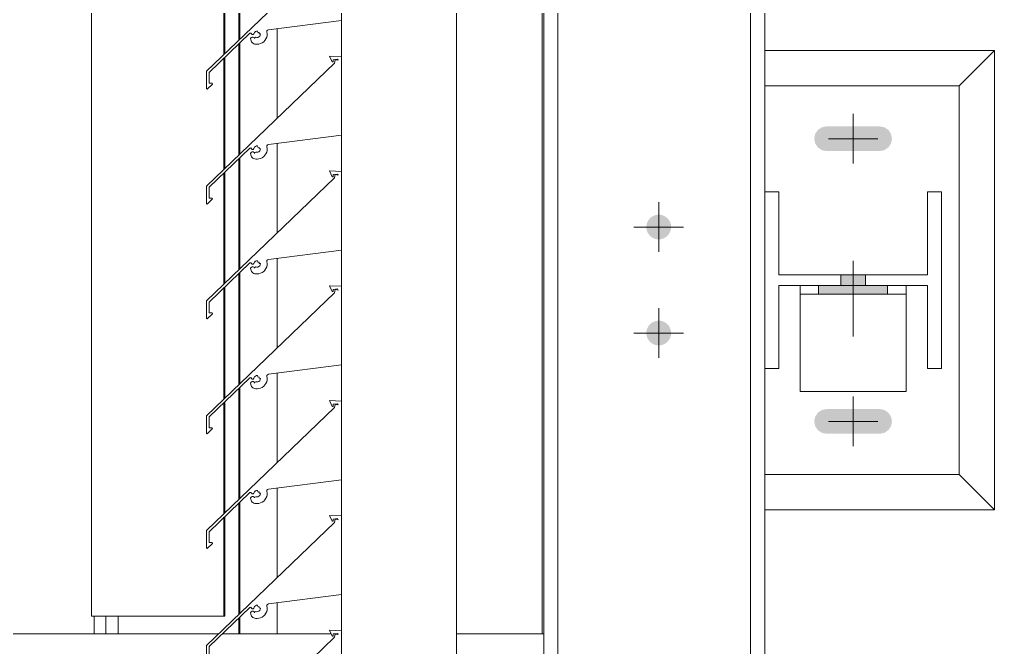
# Model space of a CAD drawing. Header units: millimetres. Extents: x -220592 to 404889, y -217665 to 38245.
# Drawn here: x -985.23 to -979.71, y -1291.97 to -1288.41 of the extents above; entities that cross this region are included whole.
import ezdxf

# ---------------------------------------------------------------- set-up
doc = ezdxf.new("R2010")
doc.units = ezdxf.units.MM
doc.linetypes.add('XKITLINE00', pattern=[0])
doc.layers.add('000 - 0_HIDE_OBJ_FRAMING_DEF_SUB_1', color=7, linetype='Continuous')
doc.layers.add('Part', color=7, linetype='Continuous', lineweight=0)

# ---------------------------------------------------------------- blocks, each defined once
blk = doc.blocks.new('*A14056')
at = {"layer": 'Part', "color": 7, "linetype": 'XKITLINE00', "lineweight": 0}
for p, q in [((-171.163349, 117.188511), (-171.163349, 121.420764)), ((-172.663349, 120.106641), (-172.663349, 120.613714)), ((-172.663349, 119.456641), (-172.663349, 119.963714)), ((-172.663349, 118.806641), (-172.663349, 119.313714)), ((-172.663349, 118.156641), (-172.663349, 118.663714)), ((-172.663349, 117.506641), (-172.663349, 118.013714)), ((-172.663349, 117.188511), (-172.663349, 117.363714))]:
    blk.add_line(p, q, dxfattribs=at)
blk = doc.blocks.new('*A14080')
at = {"layer": '000 - 0_HIDE_OBJ_FRAMING_DEF_SUB_1', "color": 7, "linetype": 'XKITLINE00', "lineweight": 0}
for p, q in [((-173.713199, 117.288511), (-173.713199, 130.088511)), ((-172.87913, 120.549453), (-172.87913, 121.178347)), ((-172.873025, 120.555315), (-172.873025, 121.184198)), ((-172.964598, 120.467389), (-172.964598, 121.096435)), ((-172.958493, 120.47325), (-172.958493, 121.102286)), ((-172.87913, 119.899453), (-172.87913, 120.528347)), ((-172.873025, 119.905315), (-172.873025, 120.534198)), ((-172.964598, 119.817389), (-172.964598, 120.446435)), ((-172.958493, 119.82325), (-172.958493, 120.452286)), ((-172.87913, 119.249453), (-172.87913, 119.878347)), ((-172.873025, 119.255315), (-172.873025, 119.884198)), ((-172.964598, 119.167389), (-172.964598, 119.796435)), ((-172.958493, 119.17325), (-172.958493, 119.802286)), ((-172.87913, 118.599453), (-172.87913, 119.228347)), ((-172.873025, 118.605315), (-172.873025, 119.234198)), ((-172.964598, 118.517389), (-172.964598, 119.146435)), ((-172.958493, 118.52325), (-172.958493, 119.152286)), ((-172.87913, 117.949453), (-172.87913, 118.578347)), ((-172.873025, 117.955315), (-172.873025, 118.584198)), ((-172.964598, 117.867389), (-172.964598, 118.496435)), ((-172.958493, 117.87325), (-172.958493, 118.502286)), ((-172.87913, 117.299453), (-172.87913, 117.928347)), ((-172.873025, 117.305315), (-172.873025, 117.934198)), ((-172.958493, 117.288511), (-172.958493, 117.852286)), ((-172.964598, 117.288511), (-172.964598, 117.846435)), ((-172.958493, 117.288511), (-173.713199, 117.288511)), ((-173.697937, 117.188511), (-173.697937, 117.288511)), ((-173.633058, 117.188511), (-173.633058, 117.288511)), ((-173.562852, 117.188511), (-173.562852, 117.288511)), ((-172.87913, 117.188511), (-172.87913, 117.278347)), ((-172.873025, 117.188511), (-172.873025, 117.284198))]:
    blk.add_line(p, q, dxfattribs=at)
blk = doc.blocks.new('*A14088')
at = {"layer": '000 - 0_HIDE_OBJ_FRAMING_DEF_SUB_1'}
for points in [[(-169.6182, 120.0176), (-169.603, 120.0403), (-169.5803, 120.0555), (-169.5535, 120.0608), (-169.2535, 120.0608), (-169.2267, 120.0555), (-169.204, 120.0403), (-169.1888, 120.0176), (-169.1835, 119.9908), (-169.1888, 119.964), (-169.204, 119.9413), (-169.2267, 119.9261), (-169.2535, 119.9208), (-169.5535, 119.9208), (-169.5803, 119.9261), (-169.603, 119.9413), (-169.6182, 119.964), (-169.6235, 119.9908)], [(-169.6182, 118.4176), (-169.603, 118.4403), (-169.5803, 118.4555), (-169.5535, 118.4608), (-169.2535, 118.4608), (-169.2267, 118.4555), (-169.204, 118.4403), (-169.1888, 118.4176), (-169.1835, 118.3908), (-169.1888, 118.364), (-169.204, 118.3413), (-169.2267, 118.3261), (-169.2535, 118.3208), (-169.5535, 118.3208), (-169.5803, 118.3261), (-169.603, 118.3413), (-169.6182, 118.364), (-169.6235, 118.3908)]]:
    blk.add_hatch(color=7, dxfattribs=at).paths.add_polyline_path(points, flags=17)
at = {"layer": '000 - 0_HIDE_OBJ_FRAMING_DEF_SUB_1', "color": 7, "linetype": 'XKITLINE00', "lineweight": 0}
for p, q in [((-169.4035, 119.8508), (-169.4035, 120.1308)), ((-169.2635, 119.9908), (-169.5435, 119.9908)), ((-169.4035, 118.2508), (-169.4035, 118.5308)), ((-169.2635, 118.3908), (-169.5435, 118.3908))]:
    blk.add_line(p, q, dxfattribs=at)
blk = doc.blocks.new('*A14089')
at = {"layer": '000 - 0_HIDE_OBJ_FRAMING_DEF_SUB_1'}
for points in [[(-169.4735, 119.1608), (-169.4735, 119.2208), (-169.3335, 119.2208), (-169.3335, 119.1608)], [(-169.5985, 119.1108), (-169.5985, 119.1608), (-169.2085, 119.1608), (-169.2085, 119.1108)]]:
    blk.add_hatch(color=7, dxfattribs=at).paths.add_polyline_path(points, flags=17)
at = {"layer": '000 - 0_HIDE_OBJ_FRAMING_DEF_SUB_1', "color": 7, "linetype": 'XKITLINE00', "lineweight": 0}
for p, q in [((-169.4035, 119.3), (-169.4035, 118.8708)), ((-169.4735, 119.2208), (-169.4735, 119.1608)), ((-169.3335, 119.2208), (-169.3335, 119.1608)), ((-169.5985, 119.1608), (-169.5985, 119.1108)), ((-169.2085, 119.1608), (-169.2085, 119.1108))]:
    blk.add_line(p, q, dxfattribs=at)
blk = doc.blocks.new('*A14090')
at = {"layer": '000 - 0_HIDE_OBJ_FRAMING_DEF_SUB_1', "color": 7, "linetype": 'XKITLINE00', "lineweight": 0}
for p, q in [((-169.703485, 119.160805), (-169.703485, 118.560805)), ((-169.103485, 119.160805), (-169.103485, 118.560805)), ((-169.703485, 119.110805), (-169.103485, 119.110805)), ((-169.703485, 118.560805), (-169.103485, 118.560805))]:
    blk.add_line(p, q, dxfattribs=at)
blk = doc.blocks.new('*A14091')
at = {"layer": '000 - 0_HIDE_OBJ_FRAMING_DEF_SUB_1', "color": 7, "linetype": 'XKITLINE00', "lineweight": 0}
for p, q in [((-168.603485, 120.490805), (-169.903485, 120.490805)), ((-168.803485, 120.290805), (-168.603485, 120.490805)), ((-168.603485, 120.490805), (-168.603485, 117.890805)), ((-168.803485, 118.090805), (-168.603485, 117.890805)), ((-168.603485, 117.890805), (-169.903485, 117.890805))]:
    blk.add_line(p, q, dxfattribs=at)
blk = doc.blocks.new('*A14092')
at = {"layer": '000 - 0_HIDE_OBJ_FRAMING_DEF_SUB_1', "color": 7, "linetype": 'XKITLINE00', "lineweight": 0}
for p, q in [((-168.803485, 120.290805), (-169.903485, 120.290805)), ((-168.803485, 118.090805), (-168.803485, 120.290805)), ((-169.903485, 118.090805), (-168.803485, 118.090805))]:
    blk.add_line(p, q, dxfattribs=at)
blk = doc.blocks.new('*A14093')
at = {"layer": '000 - 0_HIDE_OBJ_FRAMING_DEF_SUB_1'}
for points in [[(-170.5103, 119.4211), (-170.5171, 119.4221), (-170.5238, 119.4238), (-170.5303, 119.4261), (-170.5365, 119.4291), (-170.5424, 119.4326), (-170.5479, 119.4367), (-170.553, 119.4413), (-170.5576, 119.4464), (-170.5617, 119.4519), (-170.5652, 119.4578), (-170.5682, 119.464), (-170.5705, 119.4705), (-170.5721, 119.4771), (-170.5731, 119.4839), (-170.5735, 119.4908), (-170.5731, 119.4977), (-170.5721, 119.5045), (-170.5705, 119.5111), (-170.5682, 119.5176), (-170.5652, 119.5238), (-170.5617, 119.5297), (-170.5576, 119.5352), (-170.553, 119.5403), (-170.5479, 119.5449), (-170.5424, 119.549), (-170.5365, 119.5525), (-170.5303, 119.5555), (-170.5238, 119.5578), (-170.5171, 119.5595), (-170.5103, 119.5605), (-170.5035, 119.5608), (-170.4966, 119.5605), (-170.4898, 119.5595), (-170.4832, 119.5578), (-170.4767, 119.5555), (-170.4705, 119.5525), (-170.4646, 119.549), (-170.4591, 119.5449), (-170.454, 119.5403), (-170.4494, 119.5352), (-170.4453, 119.5297), (-170.4418, 119.5238), (-170.4388, 119.5176), (-170.4365, 119.5111), (-170.4348, 119.5045), (-170.4338, 119.4977), (-170.4335, 119.4908), (-170.4338, 119.4839), (-170.4348, 119.4771), (-170.4365, 119.4705), (-170.4388, 119.464), (-170.4418, 119.4578), (-170.4453, 119.4519), (-170.4494, 119.4464), (-170.454, 119.4413), (-170.4591, 119.4367), (-170.4646, 119.4326), (-170.4705, 119.4291), (-170.4767, 119.4261), (-170.4832, 119.4238), (-170.4898, 119.4221), (-170.4966, 119.4211), (-170.5035, 119.4208)], [(-170.5103, 118.8211), (-170.5171, 118.8221), (-170.5238, 118.8238), (-170.5303, 118.8261), (-170.5365, 118.8291), (-170.5424, 118.8326), (-170.5479, 118.8367), (-170.553, 118.8413), (-170.5576, 118.8464), (-170.5617, 118.8519), (-170.5652, 118.8578), (-170.5682, 118.864), (-170.5705, 118.8705), (-170.5721, 118.8771), (-170.5731, 118.8839), (-170.5735, 118.8908), (-170.5731, 118.8977), (-170.5721, 118.9045), (-170.5705, 118.9111), (-170.5682, 118.9176), (-170.5652, 118.9238), (-170.5617, 118.9297), (-170.5576, 118.9352), (-170.553, 118.9403), (-170.5479, 118.9449), (-170.5424, 118.949), (-170.5365, 118.9525), (-170.5303, 118.9555), (-170.5238, 118.9578), (-170.5171, 118.9595), (-170.5103, 118.9605), (-170.5035, 118.9608), (-170.4966, 118.9605), (-170.4898, 118.9595), (-170.4832, 118.9578), (-170.4767, 118.9555), (-170.4705, 118.9525), (-170.4646, 118.949), (-170.4591, 118.9449), (-170.454, 118.9403), (-170.4494, 118.9352), (-170.4453, 118.9297), (-170.4418, 118.9238), (-170.4388, 118.9176), (-170.4365, 118.9111), (-170.4348, 118.9045), (-170.4338, 118.8977), (-170.4335, 118.8908), (-170.4338, 118.8839), (-170.4348, 118.8771), (-170.4365, 118.8705), (-170.4388, 118.864), (-170.4418, 118.8578), (-170.4453, 118.8519), (-170.4494, 118.8464), (-170.454, 118.8413), (-170.4591, 118.8367), (-170.4646, 118.8326), (-170.4705, 118.8291), (-170.4767, 118.8261), (-170.4832, 118.8238), (-170.4898, 118.8221), (-170.4966, 118.8211), (-170.5035, 118.8208)]]:
    blk.add_hatch(color=7, dxfattribs=at).paths.add_polyline_path(points, flags=17)
at = {"layer": '000 - 0_HIDE_OBJ_FRAMING_DEF_SUB_1', "color": 7, "linetype": 'XKITLINE00', "lineweight": 0}
for p, q in [((-170.5035, 119.3508), (-170.5035, 119.6308)), ((-170.3635, 119.4908), (-170.6435, 119.4908)), ((-170.5035, 118.7508), (-170.5035, 119.0308)), ((-170.3635, 118.8908), (-170.6435, 118.8908))]:
    blk.add_line(p, q, dxfattribs=at)
blk = doc.blocks.new('*A14106')
at = {"layer": '000 - 0_HIDE_OBJ_FRAMING_DEF_SUB_1', "color": 7, "linetype": 'XKITLINE00', "lineweight": 0}
for p, q in [((-169.823485, 119.690805), (-169.903485, 119.690805)), ((-169.903485, 119.690805), (-169.903485, 118.690805)), ((-169.823485, 119.220805), (-169.823485, 119.690805)), ((-168.903485, 119.690805), (-168.983485, 119.690805)), ((-168.983485, 119.690805), (-168.983485, 119.220805)), ((-168.903485, 118.690805), (-168.903485, 119.690805)), ((-168.983485, 119.220805), (-169.823485, 119.220805)), ((-169.823485, 118.690805), (-169.823485, 119.160805)), ((-169.823485, 119.160805), (-168.983485, 119.160805)), ((-168.983485, 119.160805), (-168.983485, 118.690805)), ((-169.903485, 118.690805), (-169.823485, 118.690805)), ((-168.983485, 118.690805), (-168.903485, 118.690805))]:
    blk.add_line(p, q, dxfattribs=at)
blk = doc.blocks.new('*A14108')
at = {"layer": '000 - 0_HIDE_OBJ_FRAMING_DEF_SUB_1', "color": 7, "linetype": 'XKITLINE00', "lineweight": 0}
for p, q in [((-184.211249, 117.188511), (-172.994673, 117.188511)), ((-172.972866, 117.188511), (-172.356761, 117.188511)), ((-172.340186, 117.188511), (-172.319607, 117.188511)), ((-171.648652, 117.188511), (-171.153485, 117.188511))]:
    blk.add_line(p, q, dxfattribs=at)
blk = doc.blocks.new('*A14119')
at = {"layer": 'Part', "color": 7, "linetype": 'XKITLINE00', "lineweight": 0}
for p, q in [((-172.298462, 117.206123), (-172.366148, 117.208745)), ((-172.366148, 117.208745), (-172.350613, 117.175258)), ((-172.34549, 117.17567), (-172.345361, 117.187861)), ((-172.345361, 117.187861), (-172.320378, 117.191001)), ((-172.335358, 117.187332), (-172.338255, 117.168789)), ((-172.335358, 117.187332), (-172.318342, 117.184428)), ((-172.320378, 117.191001), (-172.318342, 117.184428)), ((-172.298455, 116.760453), (-172.298462, 117.206123)), ((-172.338255, 117.168789), (-173.063377, 116.472543)), ((-172.350613, 117.175258), (-172.34549, 117.17567)), ((-172.712461, 116.707423), (-172.298455, 116.760453)), ((-172.793971, 116.684553), (-172.790857, 116.692126)), ((-172.790857, 116.692126), (-172.78619, 116.696913)), ((-172.78619, 116.696913), (-172.780114, 116.699703)), ((-172.780114, 116.699703), (-172.773442, 116.700125)), ((-172.773442, 116.700125), (-172.77112, 116.692735)), ((-172.77112, 116.692735), (-172.763955, 116.691791)), ((-172.763955, 116.691791), (-172.765124, 116.684731)), ((-172.720912, 116.695159), (-172.720672, 116.700681)), ((-172.719426, 116.685025), (-172.720912, 116.695159)), ((-172.720672, 116.700681), (-172.717536, 116.705233)), ((-172.717536, 116.705233), (-172.712461, 116.707423)), ((-173.048341, 116.466176), (-172.817326, 116.687579)), ((-172.817326, 116.687579), (-172.812166, 116.688671)), ((-172.810019, 116.662761), (-172.812659, 116.657287)), ((-172.812659, 116.657287), (-172.812163, 116.649517)), ((-172.812166, 116.688671), (-172.808512, 116.684044)), ((-172.812163, 116.649517), (-172.810428, 116.644021)), ((-172.810428, 116.644021), (-172.807674, 116.638958)), ((-172.804875, 116.665998), (-172.810019, 116.662761)), ((-172.808512, 116.684044), (-172.804048, 116.68019)), ((-172.807674, 116.638958), (-172.804002, 116.634515)), ((-172.798797, 116.66601), (-172.804875, 116.665998)), ((-172.804048, 116.68019), (-172.798154, 116.680396)), ((-172.793641, 116.662792), (-172.798797, 116.66601)), ((-172.798154, 116.680396), (-172.793971, 116.684553)), ((-172.790699, 116.65732), (-172.793641, 116.662792)), ((-172.788669, 116.662301), (-172.790699, 116.65732)), ((-172.783858, 116.664708), (-172.788669, 116.662301)), ((-172.77794, 116.663803), (-172.783858, 116.664708)), ((-172.77144, 116.664147), (-172.77794, 116.663803)), ((-172.765472, 116.666745), (-172.77144, 116.664147)), ((-172.76079, 116.671267), (-172.765472, 116.666745)), ((-172.765124, 116.684731), (-172.757418, 116.683625)), ((-172.757988, 116.677141), (-172.76079, 116.671267)), ((-172.757418, 116.683625), (-172.757988, 116.677141)), ((-172.747074, 116.633445), (-172.738758, 116.639423)), ((-172.738758, 116.639423), (-172.731662, 116.64681)), ((-172.731662, 116.64681), (-172.726022, 116.65536)), ((-172.726022, 116.65536), (-172.722024, 116.66479)), ((-172.722024, 116.66479), (-172.719801, 116.674789)), ((-172.719801, 116.674789), (-172.719426, 116.685025)), ((-172.804002, 116.634515), (-172.799549, 116.630857)), ((-172.799549, 116.630857), (-172.794479, 116.628117)), ((-172.794479, 116.628117), (-172.788978, 116.626398)), ((-172.788978, 116.626398), (-172.78325, 116.625762)), ((-172.78325, 116.625762), (-172.776451, 116.625664)), ((-172.776451, 116.625664), (-172.766238, 116.626449)), ((-172.766238, 116.626449), (-172.756337, 116.629072)), ((-172.756337, 116.629072), (-172.747074, 116.633445)), ((-173.063377, 116.472543), (-173.062824, 116.373392)), ((-173.047999, 116.40483), (-173.048341, 116.466176)), ((-173.062824, 116.373392), (-173.058143, 116.370923)), ((-173.058143, 116.370923), (-173.029494, 116.399812)), ((-173.030579, 116.404733), (-173.047999, 116.40483)), ((-173.029494, 116.399812), (-173.030579, 116.404733))]:
    blk.add_line(p, q, dxfattribs=at)
blk = doc.blocks.new('*A14120')
at = {"layer": 'Part', "color": 7, "linetype": 'XKITLINE00', "lineweight": 0}
for p, q in [((-172.298462, 117.856123), (-172.366148, 117.858745)), ((-172.366148, 117.858745), (-172.350613, 117.825258)), ((-172.298455, 117.410453), (-172.298462, 117.856123)), ((-172.338255, 117.818789), (-173.063377, 117.122543)), ((-172.350613, 117.825258), (-172.34549, 117.82567)), ((-172.34549, 117.82567), (-172.345361, 117.837861)), ((-172.345361, 117.837861), (-172.320378, 117.841001)), ((-172.335358, 117.837332), (-172.338255, 117.818789)), ((-172.335358, 117.837332), (-172.318342, 117.834428)), ((-172.320378, 117.841001), (-172.318342, 117.834428)), ((-172.712461, 117.357423), (-172.298455, 117.410453)), ((-172.720672, 117.350681), (-172.717536, 117.355233)), ((-172.717536, 117.355233), (-172.712461, 117.357423)), ((-173.048341, 117.116176), (-172.817326, 117.337579)), ((-172.817326, 117.337579), (-172.812166, 117.338671)), ((-172.810019, 117.312761), (-172.812659, 117.307287)), ((-172.812659, 117.307287), (-172.812163, 117.299517)), ((-172.812166, 117.338671), (-172.808512, 117.334044)), ((-172.812163, 117.299517), (-172.810428, 117.294021)), ((-172.804875, 117.315998), (-172.810019, 117.312761)), ((-172.808512, 117.334044), (-172.804048, 117.33019)), ((-172.798797, 117.31601), (-172.804875, 117.315998)), ((-172.804048, 117.33019), (-172.798154, 117.330396)), ((-172.793641, 117.312792), (-172.798797, 117.31601)), ((-172.798154, 117.330396), (-172.793971, 117.334553)), ((-172.793971, 117.334553), (-172.790857, 117.342126)), ((-172.790699, 117.30732), (-172.793641, 117.312792)), ((-172.790857, 117.342126), (-172.78619, 117.346913)), ((-172.788669, 117.312301), (-172.790699, 117.30732)), ((-172.783858, 117.314708), (-172.788669, 117.312301)), ((-172.78619, 117.346913), (-172.780114, 117.349703)), ((-172.77794, 117.313803), (-172.783858, 117.314708)), ((-172.780114, 117.349703), (-172.773442, 117.350125)), ((-172.77144, 117.314147), (-172.77794, 117.313803)), ((-172.773442, 117.350125), (-172.77112, 117.342735)), ((-172.765472, 117.316745), (-172.77144, 117.314147)), ((-172.77112, 117.342735), (-172.763955, 117.341791)), ((-172.76079, 117.321267), (-172.765472, 117.316745)), ((-172.763955, 117.341791), (-172.765124, 117.334731)), ((-172.765124, 117.334731), (-172.757418, 117.333625)), ((-172.757988, 117.327141), (-172.76079, 117.321267)), ((-172.757418, 117.333625), (-172.757988, 117.327141)), ((-172.738758, 117.289423), (-172.731662, 117.29681)), ((-172.731662, 117.29681), (-172.726022, 117.30536)), ((-172.726022, 117.30536), (-172.722024, 117.31479)), ((-172.722024, 117.31479), (-172.719801, 117.324789)), ((-172.720912, 117.345159), (-172.720672, 117.350681)), ((-172.719426, 117.335025), (-172.720912, 117.345159)), ((-172.719801, 117.324789), (-172.719426, 117.335025)), ((-172.810428, 117.294021), (-172.807674, 117.288958)), ((-172.807674, 117.288958), (-172.804002, 117.284515)), ((-172.804002, 117.284515), (-172.799549, 117.280857)), ((-172.799549, 117.280857), (-172.794479, 117.278117)), ((-172.794479, 117.278117), (-172.788978, 117.276398)), ((-172.788978, 117.276398), (-172.78325, 117.275762)), ((-172.78325, 117.275762), (-172.776451, 117.275664)), ((-172.776451, 117.275664), (-172.766238, 117.276449)), ((-172.766238, 117.276449), (-172.756337, 117.279072)), ((-172.756337, 117.279072), (-172.747074, 117.283445)), ((-172.747074, 117.283445), (-172.738758, 117.289423)), ((-173.063377, 117.122543), (-173.062824, 117.023392)), ((-173.047999, 117.05483), (-173.048341, 117.116176)), ((-173.062824, 117.023392), (-173.058143, 117.020923)), ((-173.058143, 117.020923), (-173.029494, 117.049812)), ((-173.030579, 117.054733), (-173.047999, 117.05483)), ((-173.029494, 117.049812), (-173.030579, 117.054733))]:
    blk.add_line(p, q, dxfattribs=at)
blk = doc.blocks.new('*A14127')
at = {"layer": '000 - 0_HIDE_OBJ_FRAMING_DEF_SUB_1', "color": 7, "linetype": 'XKITLINE00', "lineweight": 0}
for p, q in [((-171.153485, 122.440805), (-171.153485, 103.820832)), ((-171.073485, 103.820832), (-171.073485, 122.440805)), ((-169.983485, 103.820832), (-169.983485, 122.440805)), ((-169.903485, 122.440805), (-169.903485, 119.690805)), ((-169.903485, 107.570805), (-169.903485, 118.690805))]:
    blk.add_line(p, q, dxfattribs=at)
blk = doc.blocks.new('*A14128')
at = {"layer": 'Part', "color": 7, "linetype": 'XKITLINE00', "lineweight": 0}
for p, q in [((-171.648652, 109.556249), (-171.648652, 122.756135)), ((-172.298652, 120.456131), (-172.298652, 120.660427)), ((-172.298652, 119.806131), (-172.298652, 120.010427)), ((-172.298652, 119.156131), (-172.298652, 119.360427)), ((-172.298652, 118.506131), (-172.298652, 118.710427)), ((-172.298652, 117.856131), (-172.298652, 118.060427)), ((-172.298652, 117.206131), (-172.298652, 117.410427))]:
    blk.add_line(p, q, dxfattribs=at)
blk = doc.blocks.new('*A14152')
at = {"layer": 'Part', "color": 7, "linetype": 'XKITLINE00', "lineweight": 0}
for p, q in [((-172.338255, 118.468789), (-173.063377, 117.772543)), ((-172.298462, 118.506123), (-172.366148, 118.508745)), ((-172.366148, 118.508745), (-172.350613, 118.475258)), ((-172.350613, 118.475258), (-172.34549, 118.47567)), ((-172.34549, 118.47567), (-172.345361, 118.487861)), ((-172.345361, 118.487861), (-172.320378, 118.491001)), ((-172.335358, 118.487332), (-172.338255, 118.468789)), ((-172.335358, 118.487332), (-172.318342, 118.484428)), ((-172.320378, 118.491001), (-172.318342, 118.484428)), ((-172.298455, 118.060453), (-172.298462, 118.506123)), ((-172.712461, 118.007423), (-172.298455, 118.060453)), ((-173.048341, 117.766176), (-172.817326, 117.987579)), ((-172.817326, 117.987579), (-172.812166, 117.988671)), ((-172.810019, 117.962761), (-172.812659, 117.957287)), ((-172.812166, 117.988671), (-172.808512, 117.984044)), ((-172.804875, 117.965998), (-172.810019, 117.962761)), ((-172.808512, 117.984044), (-172.804048, 117.98019)), ((-172.798797, 117.96601), (-172.804875, 117.965998)), ((-172.804048, 117.98019), (-172.798154, 117.980396)), ((-172.793641, 117.962792), (-172.798797, 117.96601)), ((-172.798154, 117.980396), (-172.793971, 117.984553)), ((-172.793971, 117.984553), (-172.790857, 117.992126)), ((-172.790699, 117.95732), (-172.793641, 117.962792)), ((-172.790857, 117.992126), (-172.78619, 117.996913)), ((-172.788669, 117.962301), (-172.790699, 117.95732)), ((-172.783858, 117.964708), (-172.788669, 117.962301)), ((-172.78619, 117.996913), (-172.780114, 117.999703)), ((-172.77794, 117.963803), (-172.783858, 117.964708)), ((-172.780114, 117.999703), (-172.773442, 118.000125)), ((-172.77144, 117.964147), (-172.77794, 117.963803)), ((-172.773442, 118.000125), (-172.77112, 117.992735)), ((-172.765472, 117.966745), (-172.77144, 117.964147)), ((-172.77112, 117.992735), (-172.763955, 117.991791)), ((-172.76079, 117.971267), (-172.765472, 117.966745)), ((-172.763955, 117.991791), (-172.765124, 117.984731)), ((-172.765124, 117.984731), (-172.757418, 117.983625)), ((-172.757988, 117.977141), (-172.76079, 117.971267)), ((-172.757418, 117.983625), (-172.757988, 117.977141)), ((-172.726022, 117.95536), (-172.722024, 117.96479)), ((-172.722024, 117.96479), (-172.719801, 117.974789)), ((-172.720912, 117.995159), (-172.720672, 118.000681)), ((-172.719426, 117.985025), (-172.720912, 117.995159)), ((-172.720672, 118.000681), (-172.717536, 118.005233)), ((-172.719801, 117.974789), (-172.719426, 117.985025)), ((-172.717536, 118.005233), (-172.712461, 118.007423)), ((-172.812659, 117.957287), (-172.812163, 117.949517)), ((-172.812163, 117.949517), (-172.810428, 117.944021)), ((-172.810428, 117.944021), (-172.807674, 117.938958)), ((-172.807674, 117.938958), (-172.804002, 117.934515)), ((-172.804002, 117.934515), (-172.799549, 117.930857)), ((-172.799549, 117.930857), (-172.794479, 117.928117)), ((-172.794479, 117.928117), (-172.788978, 117.926398)), ((-172.788978, 117.926398), (-172.78325, 117.925762)), ((-172.78325, 117.925762), (-172.776451, 117.925664)), ((-172.776451, 117.925664), (-172.766238, 117.926449)), ((-172.766238, 117.926449), (-172.756337, 117.929072)), ((-172.756337, 117.929072), (-172.747074, 117.933445)), ((-172.747074, 117.933445), (-172.738758, 117.939423)), ((-172.738758, 117.939423), (-172.731662, 117.94681)), ((-172.731662, 117.94681), (-172.726022, 117.95536)), ((-173.063377, 117.772543), (-173.062824, 117.673392)), ((-173.047999, 117.70483), (-173.048341, 117.766176)), ((-173.058143, 117.670923), (-173.029494, 117.699812)), ((-173.030579, 117.704733), (-173.047999, 117.70483)), ((-173.029494, 117.699812), (-173.030579, 117.704733)), ((-173.062824, 117.673392), (-173.058143, 117.670923))]:
    blk.add_line(p, q, dxfattribs=at)
blk = doc.blocks.new('*A14153')
at = {"layer": 'Part', "color": 7, "linetype": 'XKITLINE00', "lineweight": 0}
for p, q in [((-172.338255, 119.118789), (-173.063377, 118.422543)), ((-172.298462, 119.156123), (-172.366148, 119.158745)), ((-172.366148, 119.158745), (-172.350613, 119.125258)), ((-172.350613, 119.125258), (-172.34549, 119.12567)), ((-172.34549, 119.12567), (-172.345361, 119.137861)), ((-172.345361, 119.137861), (-172.320378, 119.141001)), ((-172.335358, 119.137332), (-172.338255, 119.118789)), ((-172.335358, 119.137332), (-172.318342, 119.134428)), ((-172.320378, 119.141001), (-172.318342, 119.134428)), ((-172.298455, 118.710453), (-172.298462, 119.156123)), ((-172.712461, 118.657423), (-172.298455, 118.710453)), ((-173.048341, 118.416176), (-172.817326, 118.637579)), ((-172.817326, 118.637579), (-172.812166, 118.638671)), ((-172.812166, 118.638671), (-172.808512, 118.634044)), ((-172.808512, 118.634044), (-172.804048, 118.63019)), ((-172.804048, 118.63019), (-172.798154, 118.630396)), ((-172.798154, 118.630396), (-172.793971, 118.634553)), ((-172.793971, 118.634553), (-172.790857, 118.642126)), ((-172.790857, 118.642126), (-172.78619, 118.646913)), ((-172.78619, 118.646913), (-172.780114, 118.649703)), ((-172.780114, 118.649703), (-172.773442, 118.650125)), ((-172.773442, 118.650125), (-172.77112, 118.642735)), ((-172.77112, 118.642735), (-172.763955, 118.641791)), ((-172.76079, 118.621267), (-172.765472, 118.616745)), ((-172.763955, 118.641791), (-172.765124, 118.634731)), ((-172.765124, 118.634731), (-172.757418, 118.633625)), ((-172.757988, 118.627141), (-172.76079, 118.621267)), ((-172.757418, 118.633625), (-172.757988, 118.627141)), ((-172.722024, 118.61479), (-172.719801, 118.624789)), ((-172.720912, 118.645159), (-172.720672, 118.650681)), ((-172.719426, 118.635025), (-172.720912, 118.645159)), ((-172.720672, 118.650681), (-172.717536, 118.655233)), ((-172.719801, 118.624789), (-172.719426, 118.635025)), ((-172.717536, 118.655233), (-172.712461, 118.657423)), ((-172.810019, 118.612761), (-172.812659, 118.607287)), ((-172.812659, 118.607287), (-172.812163, 118.599517)), ((-172.812163, 118.599517), (-172.810428, 118.594021)), ((-172.810428, 118.594021), (-172.807674, 118.588958)), ((-172.804875, 118.615998), (-172.810019, 118.612761)), ((-172.807674, 118.588958), (-172.804002, 118.584515)), ((-172.798797, 118.61601), (-172.804875, 118.615998)), ((-172.804002, 118.584515), (-172.799549, 118.580857)), ((-172.799549, 118.580857), (-172.794479, 118.578117)), ((-172.793641, 118.612792), (-172.798797, 118.61601)), ((-172.794479, 118.578117), (-172.788978, 118.576398)), ((-172.790699, 118.60732), (-172.793641, 118.612792)), ((-172.788669, 118.612301), (-172.790699, 118.60732)), ((-172.788978, 118.576398), (-172.78325, 118.575762)), ((-172.783858, 118.614708), (-172.788669, 118.612301)), ((-172.77794, 118.613803), (-172.783858, 118.614708)), ((-172.78325, 118.575762), (-172.776451, 118.575664)), ((-172.77144, 118.614147), (-172.77794, 118.613803)), ((-172.776451, 118.575664), (-172.766238, 118.576449)), ((-172.765472, 118.616745), (-172.77144, 118.614147)), ((-172.766238, 118.576449), (-172.756337, 118.579072)), ((-172.756337, 118.579072), (-172.747074, 118.583445)), ((-172.747074, 118.583445), (-172.738758, 118.589423)), ((-172.738758, 118.589423), (-172.731662, 118.59681)), ((-172.731662, 118.59681), (-172.726022, 118.60536)), ((-172.726022, 118.60536), (-172.722024, 118.61479)), ((-173.063377, 118.422543), (-173.062824, 118.323392)), ((-173.047999, 118.35483), (-173.048341, 118.416176)), ((-173.058143, 118.320923), (-173.029494, 118.349812)), ((-173.030579, 118.354733), (-173.047999, 118.35483)), ((-173.029494, 118.349812), (-173.030579, 118.354733)), ((-173.062824, 118.323392), (-173.058143, 118.320923))]:
    blk.add_line(p, q, dxfattribs=at)
blk = doc.blocks.new('*A14154')
at = {"layer": 'Part', "color": 7, "linetype": 'XKITLINE00', "lineweight": 0}
for p, q in [((-172.298462, 119.806123), (-172.366148, 119.808745)), ((-172.366148, 119.808745), (-172.350613, 119.775258)), ((-172.34549, 119.77567), (-172.345361, 119.787861)), ((-172.345361, 119.787861), (-172.320378, 119.791001)), ((-172.335358, 119.787332), (-172.338255, 119.768789)), ((-172.335358, 119.787332), (-172.318342, 119.784428)), ((-172.320378, 119.791001), (-172.318342, 119.784428)), ((-172.298455, 119.360453), (-172.298462, 119.806123)), ((-172.338255, 119.768789), (-173.063377, 119.072543)), ((-172.350613, 119.775258), (-172.34549, 119.77567)), ((-172.712461, 119.307423), (-172.298455, 119.360453)), ((-173.048341, 119.066176), (-172.817326, 119.287579)), ((-172.817326, 119.287579), (-172.812166, 119.288671)), ((-172.812166, 119.288671), (-172.808512, 119.284044)), ((-172.808512, 119.284044), (-172.804048, 119.28019)), ((-172.798154, 119.280396), (-172.793971, 119.284553)), ((-172.793971, 119.284553), (-172.790857, 119.292126)), ((-172.790857, 119.292126), (-172.78619, 119.296913)), ((-172.78619, 119.296913), (-172.780114, 119.299703)), ((-172.780114, 119.299703), (-172.773442, 119.300125)), ((-172.773442, 119.300125), (-172.77112, 119.292735)), ((-172.77112, 119.292735), (-172.763955, 119.291791)), ((-172.763955, 119.291791), (-172.765124, 119.284731)), ((-172.765124, 119.284731), (-172.757418, 119.283625)), ((-172.757418, 119.283625), (-172.757988, 119.277141)), ((-172.720912, 119.295159), (-172.720672, 119.300681)), ((-172.719426, 119.285025), (-172.720912, 119.295159)), ((-172.720672, 119.300681), (-172.717536, 119.305233)), ((-172.719801, 119.274789), (-172.719426, 119.285025)), ((-172.717536, 119.305233), (-172.712461, 119.307423)), ((-172.810019, 119.262761), (-172.812659, 119.257287)), ((-172.812659, 119.257287), (-172.812163, 119.249517)), ((-172.812163, 119.249517), (-172.810428, 119.244021)), ((-172.810428, 119.244021), (-172.807674, 119.238958)), ((-172.804875, 119.265998), (-172.810019, 119.262761)), ((-172.807674, 119.238958), (-172.804002, 119.234515)), ((-172.798797, 119.26601), (-172.804875, 119.265998)), ((-172.804048, 119.28019), (-172.798154, 119.280396)), ((-172.804002, 119.234515), (-172.799549, 119.230857)), ((-172.799549, 119.230857), (-172.794479, 119.228117)), ((-172.793641, 119.262792), (-172.798797, 119.26601)), ((-172.794479, 119.228117), (-172.788978, 119.226398)), ((-172.790699, 119.25732), (-172.793641, 119.262792)), ((-172.788669, 119.262301), (-172.790699, 119.25732)), ((-172.783858, 119.264708), (-172.788669, 119.262301)), ((-172.77794, 119.263803), (-172.783858, 119.264708)), ((-172.77144, 119.264147), (-172.77794, 119.263803)), ((-172.765472, 119.266745), (-172.77144, 119.264147)), ((-172.766238, 119.226449), (-172.756337, 119.229072)), ((-172.76079, 119.271267), (-172.765472, 119.266745)), ((-172.757988, 119.277141), (-172.76079, 119.271267)), ((-172.756337, 119.229072), (-172.747074, 119.233445)), ((-172.747074, 119.233445), (-172.738758, 119.239423)), ((-172.738758, 119.239423), (-172.731662, 119.24681)), ((-172.731662, 119.24681), (-172.726022, 119.25536)), ((-172.726022, 119.25536), (-172.722024, 119.26479)), ((-172.722024, 119.26479), (-172.719801, 119.274789)), ((-172.788978, 119.226398), (-172.78325, 119.225762)), ((-172.78325, 119.225762), (-172.776451, 119.225664)), ((-172.776451, 119.225664), (-172.766238, 119.226449)), ((-173.063377, 119.072543), (-173.062824, 118.973392)), ((-173.047999, 119.00483), (-173.048341, 119.066176)), ((-173.062824, 118.973392), (-173.058143, 118.970923)), ((-173.058143, 118.970923), (-173.029494, 118.999812)), ((-173.030579, 119.004733), (-173.047999, 119.00483)), ((-173.029494, 118.999812), (-173.030579, 119.004733))]:
    blk.add_line(p, q, dxfattribs=at)
blk = doc.blocks.new('*A14155')
at = {"layer": 'Part', "color": 7, "linetype": 'XKITLINE00', "lineweight": 0}
for p, q in [((-172.298462, 120.456123), (-172.366148, 120.458745)), ((-172.366148, 120.458745), (-172.350613, 120.425258)), ((-172.298455, 120.010453), (-172.298462, 120.456123)), ((-172.338255, 120.418789), (-173.063377, 119.722543)), ((-172.350613, 120.425258), (-172.34549, 120.42567)), ((-172.34549, 120.42567), (-172.345361, 120.437861)), ((-172.345361, 120.437861), (-172.320378, 120.441001)), ((-172.335358, 120.437332), (-172.338255, 120.418789)), ((-172.335358, 120.437332), (-172.318342, 120.434428)), ((-172.320378, 120.441001), (-172.318342, 120.434428)), ((-172.712461, 119.957423), (-172.298455, 120.010453)), ((-172.790857, 119.942126), (-172.78619, 119.946913)), ((-172.78619, 119.946913), (-172.780114, 119.949703)), ((-172.780114, 119.949703), (-172.773442, 119.950125)), ((-172.773442, 119.950125), (-172.77112, 119.942735)), ((-172.720912, 119.945159), (-172.720672, 119.950681)), ((-172.719426, 119.935025), (-172.720912, 119.945159)), ((-172.720672, 119.950681), (-172.717536, 119.955233)), ((-172.717536, 119.955233), (-172.712461, 119.957423)), ((-173.048341, 119.716176), (-172.817326, 119.937579)), ((-172.817326, 119.937579), (-172.812166, 119.938671)), ((-172.810019, 119.912761), (-172.812659, 119.907287)), ((-172.812659, 119.907287), (-172.812163, 119.899517)), ((-172.812166, 119.938671), (-172.808512, 119.934044)), ((-172.812163, 119.899517), (-172.810428, 119.894021)), ((-172.810428, 119.894021), (-172.807674, 119.888958)), ((-172.804875, 119.915998), (-172.810019, 119.912761)), ((-172.808512, 119.934044), (-172.804048, 119.93019)), ((-172.798797, 119.91601), (-172.804875, 119.915998)), ((-172.804048, 119.93019), (-172.798154, 119.930396)), ((-172.793641, 119.912792), (-172.798797, 119.91601)), ((-172.798154, 119.930396), (-172.793971, 119.934553)), ((-172.793971, 119.934553), (-172.790857, 119.942126)), ((-172.790699, 119.90732), (-172.793641, 119.912792)), ((-172.788669, 119.912301), (-172.790699, 119.90732)), ((-172.783858, 119.914708), (-172.788669, 119.912301)), ((-172.77794, 119.913803), (-172.783858, 119.914708)), ((-172.77144, 119.914147), (-172.77794, 119.913803)), ((-172.765472, 119.916745), (-172.77144, 119.914147)), ((-172.77112, 119.942735), (-172.763955, 119.941791)), ((-172.76079, 119.921267), (-172.765472, 119.916745)), ((-172.763955, 119.941791), (-172.765124, 119.934731)), ((-172.765124, 119.934731), (-172.757418, 119.933625)), ((-172.757988, 119.927141), (-172.76079, 119.921267)), ((-172.757418, 119.933625), (-172.757988, 119.927141)), ((-172.738758, 119.889423), (-172.731662, 119.89681)), ((-172.731662, 119.89681), (-172.726022, 119.90536)), ((-172.726022, 119.90536), (-172.722024, 119.91479)), ((-172.722024, 119.91479), (-172.719801, 119.924789)), ((-172.719801, 119.924789), (-172.719426, 119.935025)), ((-172.807674, 119.888958), (-172.804002, 119.884515)), ((-172.804002, 119.884515), (-172.799549, 119.880857)), ((-172.799549, 119.880857), (-172.794479, 119.878117)), ((-172.794479, 119.878117), (-172.788978, 119.876398)), ((-172.788978, 119.876398), (-172.78325, 119.875762)), ((-172.78325, 119.875762), (-172.776451, 119.875664)), ((-172.776451, 119.875664), (-172.766238, 119.876449)), ((-172.766238, 119.876449), (-172.756337, 119.879072)), ((-172.756337, 119.879072), (-172.747074, 119.883445)), ((-172.747074, 119.883445), (-172.738758, 119.889423)), ((-173.063377, 119.722543), (-173.062824, 119.623392)), ((-173.047999, 119.65483), (-173.048341, 119.716176)), ((-173.062824, 119.623392), (-173.058143, 119.620923)), ((-173.058143, 119.620923), (-173.029494, 119.649812)), ((-173.030579, 119.654733), (-173.047999, 119.65483)), ((-173.029494, 119.649812), (-173.030579, 119.654733))]:
    blk.add_line(p, q, dxfattribs=at)
blk = doc.blocks.new('*A14156')
at = {"layer": 'Part', "color": 7, "linetype": 'XKITLINE00', "lineweight": 0}
for p, q in [((-172.298462, 121.106123), (-172.366148, 121.108745)), ((-172.366148, 121.108745), (-172.350613, 121.075258)), ((-172.298455, 120.660453), (-172.298462, 121.106123)), ((-172.338255, 121.068789), (-173.063377, 120.372543)), ((-172.350613, 121.075258), (-172.34549, 121.07567)), ((-172.34549, 121.07567), (-172.345361, 121.087861)), ((-172.345361, 121.087861), (-172.320378, 121.091001)), ((-172.335358, 121.087332), (-172.338255, 121.068789)), ((-172.335358, 121.087332), (-172.318342, 121.084428)), ((-172.320378, 121.091001), (-172.318342, 121.084428)), ((-172.717536, 120.605233), (-172.712461, 120.607423)), ((-172.712461, 120.607423), (-172.298455, 120.660453)), ((-173.048341, 120.366176), (-172.817326, 120.587579)), ((-172.817326, 120.587579), (-172.812166, 120.588671)), ((-172.810019, 120.562761), (-172.812659, 120.557287)), ((-172.812659, 120.557287), (-172.812163, 120.549517)), ((-172.812166, 120.588671), (-172.808512, 120.584044)), ((-172.804875, 120.565998), (-172.810019, 120.562761)), ((-172.808512, 120.584044), (-172.804048, 120.58019)), ((-172.798797, 120.56601), (-172.804875, 120.565998)), ((-172.804048, 120.58019), (-172.798154, 120.580396)), ((-172.793641, 120.562792), (-172.798797, 120.56601)), ((-172.798154, 120.580396), (-172.793971, 120.584553)), ((-172.793971, 120.584553), (-172.790857, 120.592126)), ((-172.790699, 120.55732), (-172.793641, 120.562792)), ((-172.790857, 120.592126), (-172.78619, 120.596913)), ((-172.788669, 120.562301), (-172.790699, 120.55732)), ((-172.783858, 120.564708), (-172.788669, 120.562301)), ((-172.78619, 120.596913), (-172.780114, 120.599703)), ((-172.77794, 120.563803), (-172.783858, 120.564708)), ((-172.780114, 120.599703), (-172.773442, 120.600125)), ((-172.77144, 120.564147), (-172.77794, 120.563803)), ((-172.773442, 120.600125), (-172.77112, 120.592735)), ((-172.765472, 120.566745), (-172.77144, 120.564147)), ((-172.77112, 120.592735), (-172.763955, 120.591791)), ((-172.76079, 120.571267), (-172.765472, 120.566745)), ((-172.763955, 120.591791), (-172.765124, 120.584731)), ((-172.765124, 120.584731), (-172.757418, 120.583625)), ((-172.757988, 120.577141), (-172.76079, 120.571267)), ((-172.757418, 120.583625), (-172.757988, 120.577141)), ((-172.731662, 120.54681), (-172.726022, 120.55536)), ((-172.726022, 120.55536), (-172.722024, 120.56479)), ((-172.722024, 120.56479), (-172.719801, 120.574789)), ((-172.720912, 120.595159), (-172.720672, 120.600681)), ((-172.719426, 120.585025), (-172.720912, 120.595159)), ((-172.720672, 120.600681), (-172.717536, 120.605233)), ((-172.719801, 120.574789), (-172.719426, 120.585025)), ((-172.812163, 120.549517), (-172.810428, 120.544021)), ((-172.810428, 120.544021), (-172.807674, 120.538958)), ((-172.807674, 120.538958), (-172.804002, 120.534515)), ((-172.804002, 120.534515), (-172.799549, 120.530857)), ((-172.799549, 120.530857), (-172.794479, 120.528117)), ((-172.794479, 120.528117), (-172.788978, 120.526398)), ((-172.788978, 120.526398), (-172.78325, 120.525762)), ((-172.78325, 120.525762), (-172.776451, 120.525664)), ((-172.776451, 120.525664), (-172.766238, 120.526449)), ((-172.766238, 120.526449), (-172.756337, 120.529072)), ((-172.756337, 120.529072), (-172.747074, 120.533445)), ((-172.747074, 120.533445), (-172.738758, 120.539423)), ((-172.738758, 120.539423), (-172.731662, 120.54681)), ((-173.063377, 120.372543), (-173.062824, 120.273392)), ((-173.047999, 120.30483), (-173.048341, 120.366176)), ((-173.058143, 120.270923), (-173.029494, 120.299812)), ((-173.030579, 120.304733), (-173.047999, 120.30483)), ((-173.029494, 120.299812), (-173.030579, 120.304733)), ((-173.062824, 120.273392), (-173.058143, 120.270923))]:
    blk.add_line(p, q, dxfattribs=at)

msp = doc.modelspace()

# ---------------------------------------------------------------- block references
at = {"color": 7, "lineweight": 0}
for name in ['*A14080', '*A14056', '*A14128', '*A14127', '*A14156', '*A14091', '*A14155', '*A14092', '*A14088', '*A14154', '*A14106', '*A14093', '*A14089', '*A14153', '*A14090', '*A14152', '*A14120', '*A14108', '*A14119']:
    msp.add_blockref(name, (-811.109, -1409.08), dxfattribs=at)

doc.saveas('drawing.dxf')
